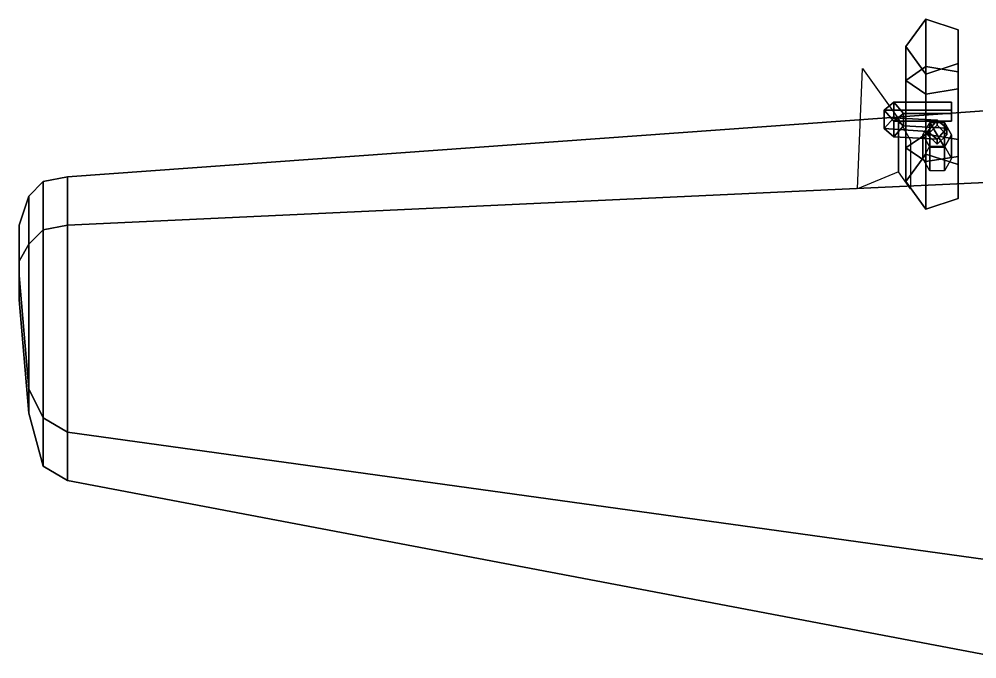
# Model space of a CAD drawing. Header units: millimetres. Extents: x -5.6 to 8, y -4.9 to 4.9.
# Drawn here: x -5.56 to -1.585, y -0.26 to 2.394 of the extents above; entities that cross this region are included whole.
import ezdxf

# ---------------------------------------------------------------- set-up
doc = ezdxf.new("R2010")
doc.units = ezdxf.units.MM
for name, color, linetype in [('shassis', 3, 'Continuous'), ('wheels', 2, 'Continuous'), ('wing1', 1, 'Continuous')]:
    doc.layers.add(name, color=color, linetype=linetype)

msp = doc.modelspace()

# ---------------------------------------------------------------- linework, layer by layer
at = {"layer": 'shassis'}
for points in [[(-2.06, 2.19, 0.44), (-1.91, 1.98, 1.16), (-1.91, 1.76, 1.16), (-2.08, 1.69, 0.33)], [(-1.93, 2.0494, 0.3569), (-1.97, 2.0169, 0.3106), (-1.97, 1.9405, 0.7439), (-1.93, 1.9851, 0.7213)], [(-1.97, 2.0169, 0.3106), (-1.93, 2.0494, 0.3569), (-1.69, 2.0494, 0.3569), (-1.69, 2.0169, 0.3106)], [(-1.89, 2.0031, 0.3894), (-1.93, 2.0494, 0.3569), (-1.93, 1.9851, 0.7213), (-1.89, 1.951, 0.6848)], [(-1.93, 2.0494, 0.3569), (-1.89, 2.0031, 0.3894), (-1.69, 2.0031, 0.3894), (-1.69, 2.0494, 0.3569)], [(-1.69, 2.0494, 0.3569), (-1.69, 2.0031, 0.3894), (-1.69, 1.9706, 0.3431), (-1.69, 2.0169, 0.3106)], [(-1.97, 2.0169, 0.3106), (-1.93, 1.9706, 0.3431), (-1.93, 1.9064, 0.7074), (-1.97, 1.9405, 0.7439)], [(-1.93, 1.9706, 0.3431), (-1.97, 2.0169, 0.3106), (-1.69, 2.0169, 0.3106), (-1.69, 1.9706, 0.3431)], [(-1.93, 1.9706, 0.3431), (-1.89, 2.0031, 0.3894), (-1.89, 1.951, 0.6848), (-1.93, 1.9064, 0.7074)], [(-1.89, 2.0031, 0.3894), (-1.93, 1.9706, 0.3431), (-1.69, 1.9706, 0.3431), (-1.69, 2.0031, 0.3894)], [(-1.93, 1.9851, 0.7213), (-1.97, 1.9405, 0.7439), (-1.79, 1.9284, 0.8129), (-1.75, 1.9747, 0.7804)], [(-1.89, 1.951, 0.6848), (-1.93, 1.9851, 0.7213), (-1.75, 1.9747, 0.7804), (-1.71, 1.9423, 0.7341)], [(-1.93, 1.9064, 0.7074), (-1.89, 1.951, 0.6848), (-1.71, 1.9423, 0.7341), (-1.75, 1.8959, 0.7665)], [(-1.91, 1.98, 1.16), (-1.86, 1.89, 1.46), (-1.86, 1.69, 1.43), (-1.91, 1.76, 1.16)], [(-1.78, 1.9657, 0.9007), (-1.81, 1.9145, 0.8916), (-1.81, 1.8155, 1.453), (-1.78, 1.8667, 1.462)], [(-1.78, 1.8633, 0.8826), (-1.81, 1.9145, 0.8916), (-1.78, 1.9657, 0.9007), (-1.72, 1.8633, 0.8826)], [(-1.75, 1.9747, 0.7804), (-1.79, 1.9284, 0.8129), (-1.79, 1.9145, 0.8916), (-1.75, 1.9539, 0.8986)], [(-1.72, 1.9657, 0.9007), (-1.78, 1.9657, 0.9007), (-1.78, 1.8667, 1.462), (-1.72, 1.8667, 1.462)], [(-1.72, 1.8633, 0.8826), (-1.78, 1.9657, 0.9007), (-1.72, 1.9657, 0.9007), (-1.69, 1.9145, 0.8916)], [(-1.71, 1.9423, 0.7341), (-1.75, 1.9747, 0.7804), (-1.75, 1.9539, 0.8986), (-1.71, 1.9145, 0.8916)], [(-1.69, 1.9145, 0.8916), (-1.72, 1.9657, 0.9007), (-1.72, 1.8667, 1.462), (-1.69, 1.8155, 1.453)], [(-1.97, 1.9405, 0.7439), (-1.93, 1.9064, 0.7074), (-1.75, 1.8959, 0.7665), (-1.79, 1.9284, 0.8129)], [(-1.81, 1.9145, 0.8916), (-1.78, 1.8633, 0.8826), (-1.78, 1.7643, 1.444), (-1.81, 1.8155, 1.453)], [(-1.79, 1.9284, 0.8129), (-1.75, 1.8959, 0.7665), (-1.75, 1.8751, 0.8847), (-1.79, 1.9145, 0.8916)], [(-1.75, 1.8959, 0.7665), (-1.71, 1.9423, 0.7341), (-1.71, 1.9145, 0.8916), (-1.75, 1.8751, 0.8847)], [(-1.72, 1.8633, 0.8826), (-1.69, 1.9145, 0.8916), (-1.69, 1.8155, 1.453), (-1.72, 1.7643, 1.444)], [(-1.78, 1.8633, 0.8826), (-1.72, 1.8633, 0.8826), (-1.72, 1.7643, 1.444), (-1.78, 1.7643, 1.444)]]:
    msp.add_3dface(points, dxfattribs=at)
at = {"layer": 'wheels'}
for points in [[(-1.7971, 2.1971, 0.0087), (-1.88, 2.14, 0.1075), (-1.88, 2.28, 0.35), (-1.7971, 2.3941, 0.35)], [(-1.7971, 2.3941, 0.35), (-1.88, 2.28, 0.35), (-1.88, 2.14, 0.5925), (-1.7971, 2.1971, 0.6913)], [(-1.6629, 2.1753, 0.0464), (-1.7971, 2.1971, 0.0087), (-1.7971, 2.3941, 0.35), (-1.6629, 2.3505, 0.35)], [(-1.6629, 2.3505, 0.35), (-1.7971, 2.3941, 0.35), (-1.7971, 2.1971, 0.6913), (-1.6629, 2.1753, 0.6536)], [(-1.6629, 2.1047, 0.1686), (-1.6629, 2.1753, 0.0464), (-1.6629, 2.3505, 0.35), (-1.6629, 2.2095, 0.35)], [(-1.6629, 2.2095, 0.35), (-1.6629, 2.3505, 0.35), (-1.6629, 2.1753, 0.6536), (-1.6629, 2.1047, 0.5314)], [(-1.88, 2.28, 0.35), (-1.7971, 2.1659, 0.35), (-1.7971, 2.0829, 0.4937), (-1.88, 2.14, 0.5925)], [(-1.88, 2.14, 0.1075), (-1.7971, 2.0829, 0.2063), (-1.7971, 2.1659, 0.35), (-1.88, 2.28, 0.35)], [(-1.7971, 1.8029, 0.0087), (-1.88, 1.86, 0.1075), (-1.88, 2.14, 0.1075), (-1.7971, 2.1971, 0.0087)], [(-1.7971, 2.1971, 0.6913), (-1.88, 2.14, 0.5925), (-1.88, 1.86, 0.5925), (-1.7971, 1.8029, 0.6913)], [(-1.7971, 2.1659, 0.35), (-1.6629, 2.2095, 0.35), (-1.6629, 2.1047, 0.5314), (-1.7971, 2.0829, 0.4937)], [(-1.7971, 2.0829, 0.2063), (-1.6629, 2.1047, 0.1686), (-1.6629, 2.2095, 0.35), (-1.7971, 2.1659, 0.35)], [(-1.6629, 1.8247, 0.0464), (-1.7971, 1.8029, 0.0087), (-1.7971, 2.1971, 0.0087), (-1.6629, 2.1753, 0.0464)], [(-1.6629, 2.1753, 0.6536), (-1.7971, 2.1971, 0.6913), (-1.7971, 1.8029, 0.6913), (-1.6629, 1.8247, 0.6536)], [(-1.7971, 1.9171, 0.2063), (-1.7971, 2.0829, 0.2063), (-1.7971, 2.1659, 0.35), (-1.7971, 2.0829, 0.4937)], [(-1.6629, 1.8953, 0.1686), (-1.6629, 1.8247, 0.0464), (-1.6629, 2.1753, 0.0464), (-1.6629, 2.1047, 0.1686)], [(-1.6629, 2.1047, 0.5314), (-1.6629, 2.1753, 0.6536), (-1.6629, 1.8247, 0.6536), (-1.6629, 1.8953, 0.5314)], [(-1.88, 2.14, 0.5925), (-1.7971, 2.0829, 0.4937), (-1.7971, 1.9171, 0.4937), (-1.88, 1.86, 0.5925)], [(-1.88, 1.86, 0.1075), (-1.7971, 1.9171, 0.2063), (-1.7971, 2.0829, 0.2063), (-1.88, 2.14, 0.1075)], [(-1.7971, 2.0829, 0.4937), (-1.6629, 2.1047, 0.5314), (-1.6629, 1.8953, 0.5314), (-1.7971, 1.9171, 0.4937)], [(-1.7971, 1.9171, 0.2063), (-1.6629, 1.8953, 0.1686), (-1.6629, 2.1047, 0.1686), (-1.7971, 2.0829, 0.2063)], [(-1.7971, 1.8341, 0.35), (-1.7971, 1.9171, 0.2063), (-1.7971, 2.0829, 0.4937), (-1.7971, 1.9171, 0.4937)], [(-1.88, 1.86, 0.5925), (-1.7971, 1.9171, 0.4937), (-1.7971, 1.8341, 0.35), (-1.88, 1.72, 0.35)], [(-1.88, 1.72, 0.35), (-1.7971, 1.8341, 0.35), (-1.7971, 1.9171, 0.2063), (-1.88, 1.86, 0.1075)], [(-1.7971, 1.9171, 0.4937), (-1.6629, 1.8953, 0.5314), (-1.6629, 1.7905, 0.35), (-1.7971, 1.8341, 0.35)], [(-1.7971, 1.8341, 0.35), (-1.6629, 1.7905, 0.35), (-1.6629, 1.8953, 0.1686), (-1.7971, 1.9171, 0.2063)], [(-1.6629, 1.7905, 0.35), (-1.6629, 1.6495, 0.35), (-1.6629, 1.8247, 0.0464), (-1.6629, 1.8953, 0.1686)], [(-1.6629, 1.8953, 0.5314), (-1.6629, 1.8247, 0.6536), (-1.6629, 1.6495, 0.35), (-1.6629, 1.7905, 0.35)], [(-1.7971, 1.6059, 0.35), (-1.88, 1.72, 0.35), (-1.88, 1.86, 0.1075), (-1.7971, 1.8029, 0.0087)], [(-1.7971, 1.8029, 0.6913), (-1.88, 1.86, 0.5925), (-1.88, 1.72, 0.35), (-1.7971, 1.6059, 0.35)], [(-1.6629, 1.6495, 0.35), (-1.7971, 1.6059, 0.35), (-1.7971, 1.8029, 0.0087), (-1.6629, 1.8247, 0.0464)], [(-1.6629, 1.8247, 0.6536), (-1.7971, 1.8029, 0.6913), (-1.7971, 1.6059, 0.35), (-1.6629, 1.6495, 0.35)]]:
    msp.add_3dface(points, dxfattribs=at)
at = {"layer": 'wing1'}
for points in [[(-5.36, 1.54, 1.89), (-1.46, 1.72, 1.67), (-1.46, 2.02, 1.5), (-5.36, 1.74, 1.82)], [(-5.36, 1.74, 1.82), (-1.46, 2.02, 1.5), (-1.46, 1.72, 1.3), (-5.36, 1.54, 1.75)], [(-5.52, 1.46, 1.89), (-5.46, 1.52, 1.89), (-5.46, 1.72, 1.83), (-5.52, 1.66, 1.83)], [(-5.52, 1.66, 1.83), (-5.46, 1.72, 1.83), (-5.46, 1.52, 1.77), (-5.52, 1.46, 1.79)], [(-5.46, 1.52, 1.89), (-5.36, 1.54, 1.89), (-5.36, 1.74, 1.82), (-5.46, 1.72, 1.83)], [(-5.46, 1.72, 1.83), (-5.36, 1.74, 1.82), (-5.36, 1.54, 1.75), (-5.46, 1.52, 1.77)], [(-5.36, 0.68, 1.89), (-1.46, 0.14, 1.67), (-1.46, 1.72, 1.67), (-5.36, 1.54, 1.89)], [(-1.46, 1.72, 1.3), (-1.46, 0.14, 1.3), (-5.36, 0.68, 1.75), (-5.36, 1.54, 1.75)], [(-5.56, 1.39, 1.88), (-5.52, 1.46, 1.89), (-5.52, 1.66, 1.83), (-5.56, 1.54, 1.84)], [(-5.56, 1.54, 1.84), (-5.52, 1.66, 1.83), (-5.52, 1.46, 1.79), (-5.56, 1.39, 1.81)], [(-5.56, 1.54, 1.84), (-5.56, 1.23, 1.84), (-5.56, 1.33, 1.88), (-5.56, 1.39, 1.88)], [(-5.56, 1.39, 1.81), (-5.56, 1.33, 1.81), (-5.56, 1.23, 1.84), (-5.56, 1.54, 1.84)], [(-5.46, 1.52, 1.77), (-5.46, 0.74, 1.77), (-5.52, 0.86, 1.79), (-5.52, 1.46, 1.79)], [(-5.52, 0.86, 1.89), (-5.46, 0.74, 1.89), (-5.46, 1.52, 1.89), (-5.52, 1.46, 1.89)], [(-5.36, 1.54, 1.75), (-5.36, 0.68, 1.75), (-5.46, 0.74, 1.77), (-5.46, 1.52, 1.77)], [(-5.46, 0.74, 1.89), (-5.36, 0.68, 1.89), (-5.36, 1.54, 1.89), (-5.46, 1.52, 1.89)], [(-5.56, 1.33, 1.88), (-5.52, 0.86, 1.89), (-5.52, 1.46, 1.89), (-5.56, 1.39, 1.88)], [(-5.52, 1.46, 1.79), (-5.52, 0.86, 1.79), (-5.56, 1.33, 1.81), (-5.56, 1.39, 1.81)], [(-5.56, 1.23, 1.84), (-5.52, 0.76, 1.83), (-5.52, 0.86, 1.89), (-5.56, 1.33, 1.88)], [(-5.56, 1.33, 1.81), (-5.52, 0.86, 1.79), (-5.52, 0.76, 1.83), (-5.56, 1.23, 1.84)], [(-5.52, 0.76, 1.83), (-5.46, 0.54, 1.83), (-5.46, 0.74, 1.89), (-5.52, 0.86, 1.89)], [(-5.52, 0.86, 1.79), (-5.46, 0.74, 1.77), (-5.46, 0.54, 1.83), (-5.52, 0.76, 1.83)], [(-5.46, 0.54, 1.83), (-5.36, 0.48, 1.82), (-5.36, 0.68, 1.89), (-5.46, 0.74, 1.89)], [(-5.46, 0.74, 1.77), (-5.36, 0.68, 1.75), (-5.36, 0.48, 1.82), (-5.46, 0.54, 1.83)], [(-5.36, 0.48, 1.82), (-1.46, -0.26, 1.5), (-1.46, 0.14, 1.67), (-5.36, 0.68, 1.89)], [(-5.36, 0.68, 1.75), (-1.46, 0.14, 1.3), (-1.46, -0.26, 1.5), (-5.36, 0.48, 1.82)]]:
    msp.add_3dface(points, dxfattribs=at)

doc.saveas('drawing.dxf')
